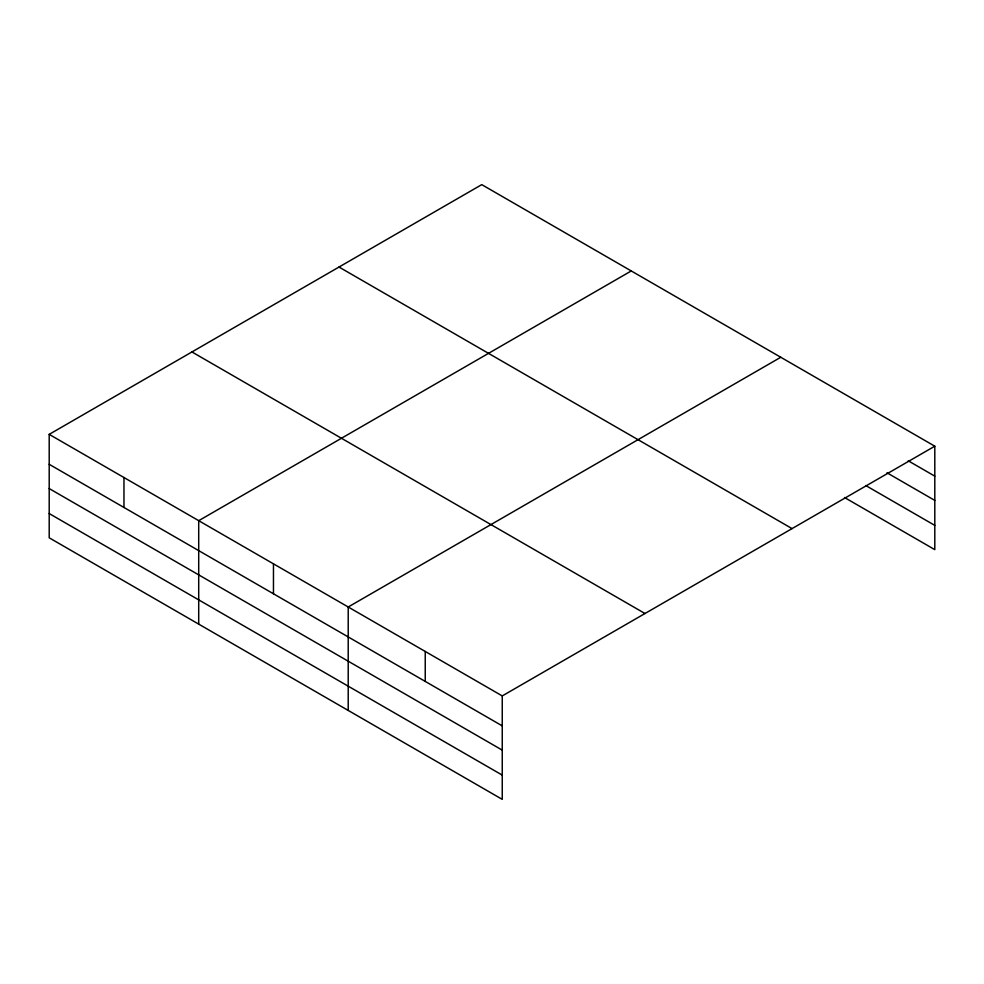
<?xml version="1.0" encoding="UTF-8"?>
<svg xmlns="http://www.w3.org/2000/svg" width="984" height="984" viewBox="0 0 984 984"><rect width="100%" height="100%" fill="white"/><g stroke="black" fill="none" stroke-linecap="round" stroke-linejoin="round"><path stroke-width="1.48" d="M502.246 750.128L502.246 695.922L49.2 434.362L49.2 537.805L502.246 799.365L502.246 750.128L49.2 488.556M49.2 434.362L481.754 184.635L934.8 446.195L934.8 549.638L844.506 497.51M631.261 270.944L198.707 520.684L198.707 624.114M780.767 357.266L348.213 606.993L348.213 710.436M502.246 695.922L934.8 446.195M908.244 460.807L934.8 476.145M886.99 472.8L934.8 500.401M865.748 485.518L934.8 525.382M339.013 267.045L792.059 528.605M191.942 351.952L644.987 613.512M49.2 464.3L502.246 725.872M49.2 513.55L502.246 775.109M425.236 651.457L425.236 681.408M273.466 563.832L273.466 593.783M123.959 477.523L123.959 507.461"/></g></svg>
